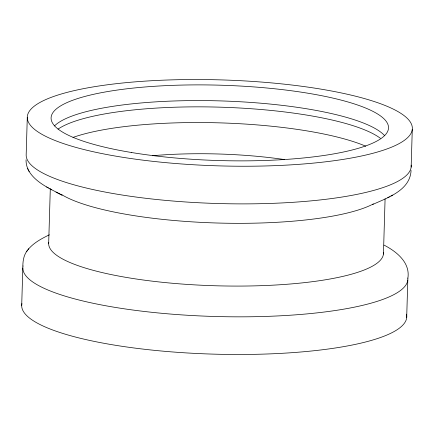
<?xml version="1.0" encoding="UTF-8"?>
<svg xmlns="http://www.w3.org/2000/svg" width="434" height="434" viewBox="0 0 434 434"><rect width="100%" height="100%" fill="white"/><g stroke="black" fill="none" stroke-linecap="round" stroke-linejoin="round"><path stroke-width="0.65" d="M21.7 305.569L22.818 267.919M27.288 117.316L26.17 154.965A192.609 42.999 1.7 0 0 220.331 203.589A192.609 42.999 1.7 0 0 411.182 165.094M48.673 243.545L50.295 188.888M383.444 254.085L385.088 198.761M406.685 317.693L407.803 280.044M407.873 278.275C410.466 262.565 396.448 251.492 384.047 245.107M411.155 167.09L412.273 129.44A192.609 42.999 1.7 0 0 127.987 82.482A192.609 42.999 1.7 0 0 119.182 156.717A192.609 42.999 1.7 0 0 412.273 129.44M22.85 266.145C22.877 260.715 23.789 254.997 27.261 250.63M411.074 170.464C410.119 190.374 387.616 197.736 372.345 204.626M28.031 249.631C33.586 242.818 41.593 238.619 49.346 234.805M26.566 251.546L28.725 248.715M387.784 197.692L389.406 196.819M390.925 196L392.58 195.116M56.024 192.105L62.084 195.143L49.867 188.806M26.051 159.793C25.709 173.226 37.915 182.079 48.418 187.982M46.595 186.946L51.657 189.821M27.63 168.528L28.118 169.526M28.633 170.535L29.127 171.533M407.83 278.042A192.609 42.999 1.7 0 1 212.497 316.413A192.609 42.999 1.7 0 1 23.056 265.923M406.463 314.183A192.609 42.999 1.7 0 1 214.743 354.166A192.609 42.999 1.7 0 1 21.939 303.572M373.414 203.893A167.486 37.389 1.7 0 1 372.231 204.506M371.721 204.756A167.486 37.389 1.7 0 1 214.83 222.94A167.486 37.389 1.7 0 1 61.818 194.725M383.466 252.349A167.486 37.389 1.7 0 1 214.911 285.751A167.486 37.389 1.7 0 1 48.771 242.384M72.999 137.415A168.772 37.677 1.7 0 1 220.065 122.876A168.772 37.677 1.7 0 1 365.754 146.204M54.44 125.963A168.772 37.677 1.7 0 1 219.875 100.889A168.772 37.677 1.7 0 1 384.47 135.5M58.042 129.126A168.772 37.677 1.7 0 1 219.295 107.149A168.772 37.677 1.7 0 1 380.358 138.272M152.323 155.73A141.717 31.639 1.7 0 1 284.682 159.593M131.632 152.529A168.772 37.677 1.7 0 0 388.457 128.632A168.772 37.677 1.7 0 0 139.347 87.478A168.772 37.677 1.7 0 0 131.632 152.529"/></g></svg>
